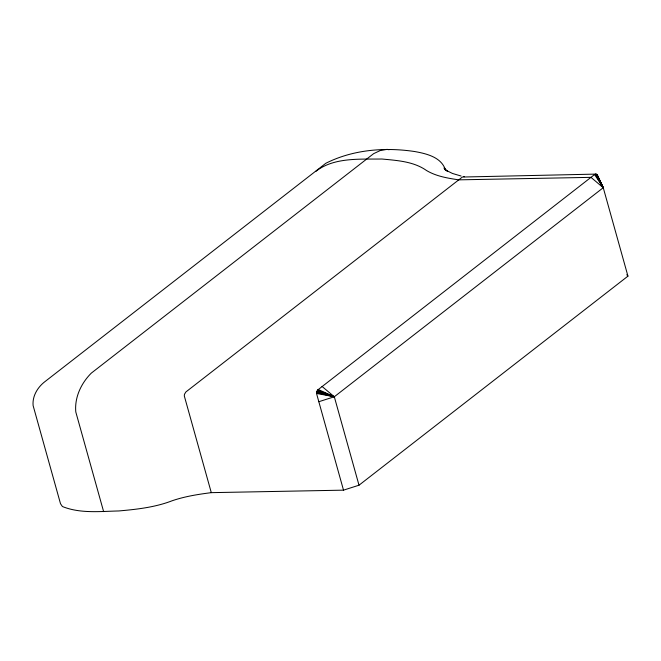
<?xml version="1.0" encoding="UTF-8"?>
<svg xmlns="http://www.w3.org/2000/svg" width="661" height="661" viewBox="0 0 661 661"><rect width="100%" height="100%" fill="white"/><g stroke="black" fill="none" stroke-linecap="round" stroke-linejoin="round"><path stroke-width="0.99" d="M343.513 490.156L316.52 393.452L317.511 390.139L594.594 174.545L595.974 174.099L597.09 174.545L603.253 187.707L627.95 276.149L359.006 485.207L343.513 490.156L211.297 492.652C198.085 494.329 184.807 496.428 172.166 500.757C155.153 507.326 136.844 509.358 118.798 510.953C100.092 511.383 80.163 513.721 62.407 506.524L60.506 503.715L33.108 405.565C32.191 395.856 37.933 386.759 45.535 381.166L325.848 163.267C352.949 149.601 384.859 147.064 414.571 151.518C426.403 153.616 441.697 157.194 445.539 170.265M315.718 171.488C333.78 157.087 360.055 159.367 381.884 159.012C397.121 160.474 413.654 161.408 426.568 170.546C436.285 176.33 447.728 178.197 458.759 179.85L590.975 177.355L603.253 187.707L334.309 396.765L318.825 401.714M594.594 174.545L603.253 187.707L595.974 174.099L462.378 177.041L185.898 391.948L184.46 394.295L184.303 395.947L211.297 492.652M389.073 149.733L387.09 149.361L380.472 150.444L373.655 153.641L91.292 373.135C81.179 383.231 74.445 397.451 75.792 411.943L103.628 511.639M463.758 176.594L464.369 176.71M316.52 393.452L334.309 396.765L359.006 485.207M316.503 392.659L334.309 396.765L322.023 386.412M461.097 176.024L452.488 173.471L445.985 170.257L447.571 171.298L444.035 167.96L445.605 170.257L445.15 169.282M316.677 391.799L334.309 396.765L318.115 389.453M317.024 390.94L334.309 396.765L317.511 390.139M626.785 274.695L627.95 276.149M595.297 174.215L603.253 187.707L597.09 174.545M596.586 174.215L603.253 187.707"/></g></svg>
